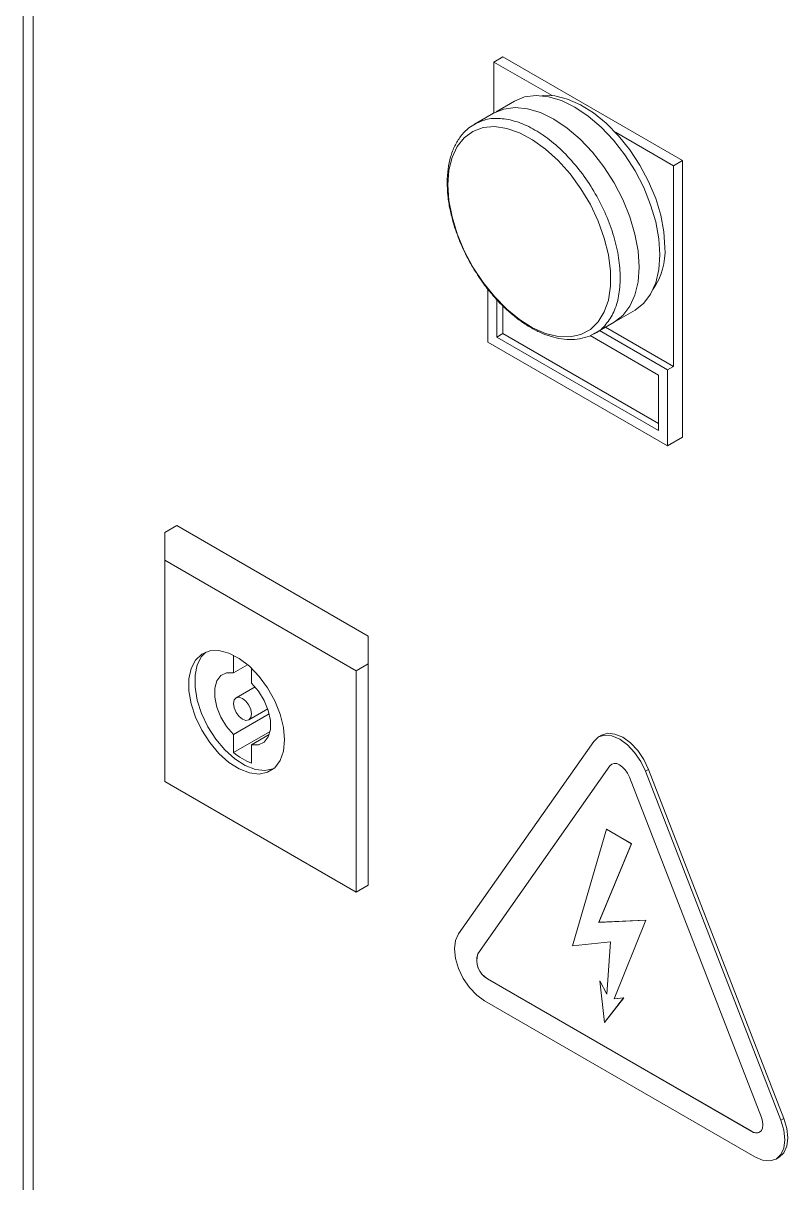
# Model space of a CAD drawing. Extents: x 4137 to 28680, y 2446 to 6814.
# Drawn here: x 24756.8 to 24870.6, y 6464.2 to 6636.7 of the extents above; entities that cross this region are included whole.
import ezdxf

# ---------------------------------------------------------------- set-up
doc = ezdxf.new("R2010")
doc.units = 0
doc.header["$LTSCALE"] = 0.5
doc.layers.get('0').update_dxf_attribs({"linetype": 'CONTINUOUS'})

msp = doc.modelspace()

# ---------------------------------------------------------------- linework, layer by layer
at = {"color": 7, "linetype": 'Continuous', "lineweight": 15}
for p, q in [((24756.75, 6708.61), (24756.75, 6413.33)), ((24756.75, 6708.61), (24756.75, 6413.33)), ((24756.75, 6708.61), (24756.75, 6413.33)), ((24756.75, 6708.61), (24756.75, 6413.33)), ((24758.23, 6411.28), (24758.23, 6706.55)), ((24758.23, 6411.28), (24758.23, 6706.55)), ((24758.23, 6411.28), (24758.23, 6706.55)), ((24758.23, 6411.28), (24758.23, 6706.55)), ((24828.17, 6631.71), (24826.83, 6630.94)), ((24828.17, 6631.71), (24826.83, 6630.94)), ((24828.17, 6631.71), (24826.83, 6630.94)), ((24828.17, 6631.71), (24826.83, 6630.94)), ((24826.83, 6630.94), (24826.83, 6623.38)), ((24835.48, 6625.95), (24826.83, 6630.94)), ((24826.83, 6630.94), (24826.83, 6623.38)), ((24835.48, 6625.95), (24826.83, 6630.94)), ((24826.83, 6630.94), (24826.83, 6623.38)), ((24835.48, 6625.95), (24826.83, 6630.94)), ((24826.83, 6630.94), (24826.83, 6623.38)), ((24835.48, 6625.95), (24826.83, 6630.94)), ((24854.9, 6616.28), (24828.17, 6631.71)), ((24854.9, 6616.28), (24828.17, 6631.71)), ((24854.9, 6616.28), (24828.17, 6631.71)), ((24854.9, 6616.28), (24828.17, 6631.71)), ((24829.89, 6625.13), (24827.15, 6623.55)), ((24829.89, 6625.13), (24827.15, 6623.55)), ((24829.89, 6625.13), (24827.15, 6623.55)), ((24829.89, 6625.13), (24827.15, 6623.55)), ((24826.76, 6623.34), (24823.96, 6621.73)), ((24826.76, 6623.34), (24823.96, 6621.73)), ((24826.76, 6623.34), (24823.96, 6621.73)), ((24826.76, 6623.34), (24823.96, 6621.73)), ((24853.56, 6615.51), (24844.91, 6620.5)), ((24853.56, 6615.51), (24844.91, 6620.5)), ((24853.56, 6615.51), (24844.91, 6620.5)), ((24853.56, 6615.51), (24844.91, 6620.5)), ((24854.9, 6616.28), (24853.56, 6615.51)), ((24854.9, 6616.28), (24853.56, 6615.51)), ((24854.9, 6616.28), (24853.56, 6615.51)), ((24854.9, 6616.28), (24853.56, 6615.51)), ((24853.56, 6585.67), (24853.56, 6615.51)), ((24853.56, 6585.67), (24853.56, 6615.51)), ((24853.56, 6585.67), (24853.56, 6615.51)), ((24853.56, 6585.67), (24853.56, 6615.51)), ((24854.9, 6575.13), (24854.9, 6616.28)), ((24854.9, 6575.13), (24854.9, 6616.28)), ((24854.9, 6575.13), (24854.9, 6616.28)), ((24854.9, 6575.13), (24854.9, 6616.28)), ((24825.94, 6597.15), (24825.94, 6589.27)), ((24825.94, 6597.15), (24825.94, 6589.27)), ((24825.94, 6597.15), (24825.94, 6589.27)), ((24825.94, 6597.15), (24825.94, 6589.27)), ((24827.28, 6595.59), (24827.28, 6590.04)), ((24827.28, 6595.59), (24827.28, 6590.04)), ((24827.28, 6595.59), (24827.28, 6590.04)), ((24827.28, 6595.59), (24827.28, 6590.04)), ((24828.17, 6594.67), (24828.17, 6590.56)), ((24828.17, 6594.67), (24828.17, 6590.56)), ((24828.17, 6594.67), (24828.17, 6590.56)), ((24828.17, 6594.67), (24828.17, 6590.56)), ((24845.08, 6592.47), (24847.83, 6594.06)), ((24845.08, 6592.47), (24847.83, 6594.06)), ((24845.08, 6592.47), (24847.83, 6594.06)), ((24845.08, 6592.47), (24847.83, 6594.06)), ((24841.92, 6590.63), (24844.72, 6592.24)), ((24841.92, 6590.63), (24844.72, 6592.24)), ((24841.92, 6590.63), (24844.72, 6592.24)), ((24841.92, 6590.63), (24844.72, 6592.24)), ((24853.56, 6585.67), (24843.45, 6591.51)), ((24853.56, 6585.67), (24843.45, 6591.51)), ((24853.56, 6585.67), (24843.45, 6591.51)), ((24853.56, 6585.67), (24843.45, 6591.51)), ((24827.28, 6590.04), (24828.17, 6590.56)), ((24827.28, 6590.04), (24828.17, 6590.56)), ((24827.28, 6590.04), (24828.17, 6590.56)), ((24827.28, 6590.04), (24828.17, 6590.56)), ((24827.28, 6590.04), (24851.33, 6576.16)), ((24827.28, 6590.04), (24851.33, 6576.16)), ((24827.28, 6590.04), (24851.33, 6576.16)), ((24827.28, 6590.04), (24851.33, 6576.16)), ((24828.17, 6590.56), (24851.33, 6577.19)), ((24828.17, 6590.56), (24851.33, 6577.19)), ((24828.17, 6590.56), (24851.33, 6577.19)), ((24828.17, 6590.56), (24851.33, 6577.19)), ((24851.33, 6584.39), (24841.14, 6590.27)), ((24851.33, 6584.39), (24841.14, 6590.27)), ((24851.33, 6584.39), (24841.14, 6590.27)), ((24851.33, 6584.39), (24841.14, 6590.27)), ((24852.67, 6585.16), (24842.56, 6591)), ((24852.67, 6585.16), (24842.56, 6591)), ((24852.67, 6585.16), (24842.56, 6591)), ((24852.67, 6585.16), (24842.56, 6591)), ((24825.94, 6589.27), (24852.67, 6573.84)), ((24825.94, 6589.27), (24852.67, 6573.84)), ((24825.94, 6589.27), (24852.67, 6573.84)), ((24825.94, 6589.27), (24852.67, 6573.84)), ((24851.33, 6576.16), (24851.33, 6584.39)), ((24851.33, 6576.16), (24851.33, 6584.39)), ((24851.33, 6576.16), (24851.33, 6584.39)), ((24851.33, 6576.16), (24851.33, 6584.39)), ((24852.67, 6585.16), (24853.56, 6585.67)), ((24852.67, 6585.16), (24853.56, 6585.67)), ((24852.67, 6585.16), (24853.56, 6585.67)), ((24852.67, 6585.16), (24853.56, 6585.67)), ((24852.67, 6573.84), (24852.67, 6585.16)), ((24852.67, 6573.84), (24852.67, 6585.16)), ((24852.67, 6573.84), (24852.67, 6585.16)), ((24852.67, 6573.84), (24852.67, 6585.16)), ((24854.9, 6575.13), (24852.67, 6573.84)), ((24854.9, 6575.13), (24852.67, 6573.84)), ((24854.9, 6575.13), (24852.67, 6573.84)), ((24854.9, 6575.13), (24852.67, 6573.84)), ((24779.61, 6562), (24777.83, 6560.98)), ((24779.61, 6562), (24777.83, 6560.98)), ((24779.61, 6562), (24777.83, 6560.98)), ((24779.61, 6562), (24777.83, 6560.98)), ((24808.12, 6545.55), (24779.61, 6562)), ((24808.12, 6545.55), (24779.61, 6562)), ((24808.12, 6545.55), (24779.61, 6562)), ((24808.12, 6545.55), (24779.61, 6562)), ((24777.83, 6560.98), (24777.83, 6556.86)), ((24777.83, 6560.98), (24777.83, 6556.86)), ((24777.83, 6560.98), (24777.83, 6556.86)), ((24777.83, 6560.98), (24777.83, 6556.86)), ((24777.83, 6523.94), (24777.83, 6556.86)), ((24777.83, 6556.86), (24806.34, 6540.4)), ((24777.83, 6523.94), (24777.83, 6556.86)), ((24777.83, 6556.86), (24806.34, 6540.4)), ((24777.83, 6523.94), (24777.83, 6556.86)), ((24777.83, 6556.86), (24806.34, 6540.4)), ((24777.83, 6523.94), (24777.83, 6556.86)), ((24777.83, 6556.86), (24806.34, 6540.4)), ((24808.12, 6541.43), (24808.12, 6545.55)), ((24808.12, 6541.43), (24808.12, 6545.55)), ((24808.12, 6541.43), (24808.12, 6545.55)), ((24808.12, 6541.43), (24808.12, 6545.55)), ((24788.07, 6540.1), (24788.07, 6542.7)), ((24788.07, 6540.1), (24788.07, 6542.7)), ((24788.07, 6540.1), (24788.07, 6542.7)), ((24788.07, 6540.1), (24788.07, 6542.7)), ((24788.07, 6540.1), (24790.15, 6541.3)), ((24788.07, 6540.1), (24790.15, 6541.3)), ((24788.07, 6540.1), (24790.15, 6541.3)), ((24788.07, 6540.1), (24790.15, 6541.3)), ((24806.34, 6540.4), (24808.12, 6541.43)), ((24806.34, 6540.4), (24808.12, 6541.43)), ((24806.34, 6540.4), (24808.12, 6541.43)), ((24806.34, 6540.4), (24808.12, 6541.43)), ((24808.12, 6508.51), (24808.12, 6541.43)), ((24808.12, 6508.51), (24808.12, 6541.43)), ((24808.12, 6508.51), (24808.12, 6541.43)), ((24808.12, 6508.51), (24808.12, 6541.43)), ((24790.75, 6540.76), (24790.75, 6538.55)), ((24790.75, 6540.76), (24790.75, 6538.55)), ((24790.75, 6540.76), (24790.75, 6538.55)), ((24790.75, 6540.76), (24790.75, 6538.55)), ((24806.34, 6507.48), (24806.34, 6540.4)), ((24806.34, 6507.48), (24806.34, 6540.4)), ((24806.34, 6507.48), (24806.34, 6540.4)), ((24806.34, 6507.48), (24806.34, 6540.4)), ((24791.27, 6538), (24788.47, 6536.38)), ((24791.27, 6538), (24788.47, 6536.38)), ((24791.27, 6538), (24788.47, 6536.38)), ((24791.27, 6538), (24788.47, 6536.38)), ((24790.36, 6533.1), (24793.16, 6534.72)), ((24790.36, 6533.1), (24793.16, 6534.72)), ((24790.36, 6533.1), (24793.16, 6534.72)), ((24790.36, 6533.1), (24793.16, 6534.72)), ((24793.38, 6533.99), (24788.07, 6530.93)), ((24793.38, 6533.99), (24788.07, 6530.93)), ((24793.38, 6533.99), (24788.07, 6530.93)), ((24793.38, 6533.99), (24788.07, 6530.93)), ((24788.07, 6528.22), (24793.5, 6531.35)), ((24788.07, 6528.22), (24793.5, 6531.35)), ((24788.07, 6528.22), (24793.5, 6531.35)), ((24788.07, 6528.22), (24793.5, 6531.35)), ((24788.07, 6528.22), (24788.07, 6530.93)), ((24788.07, 6528.22), (24788.07, 6530.93)), ((24788.07, 6528.22), (24788.07, 6530.93)), ((24788.07, 6528.22), (24788.07, 6530.93)), ((24790.75, 6529.39), (24793.38, 6530.91)), ((24790.75, 6529.39), (24793.38, 6530.91)), ((24790.75, 6529.39), (24793.38, 6530.91)), ((24790.75, 6529.39), (24793.38, 6530.91)), ((24842.85, 6530.81), (24842.4, 6530.55)), ((24842.85, 6530.81), (24842.4, 6530.55)), ((24842.85, 6530.81), (24842.4, 6530.55)), ((24842.85, 6530.81), (24842.4, 6530.55)), ((24790.75, 6529.39), (24790.75, 6526.67)), ((24790.75, 6529.39), (24790.75, 6526.67)), ((24790.75, 6529.39), (24790.75, 6526.67)), ((24790.75, 6529.39), (24790.75, 6526.67)), ((24841.69, 6529.9), (24821.56, 6501.25)), ((24841.69, 6529.9), (24821.56, 6501.25)), ((24841.69, 6529.9), (24821.56, 6501.25)), ((24841.69, 6529.9), (24821.56, 6501.25)), ((24824.44, 6498.31), (24844.1, 6526.26)), ((24824.44, 6498.31), (24844.1, 6526.26)), ((24824.44, 6498.31), (24844.1, 6526.26)), ((24824.44, 6498.31), (24844.1, 6526.26)), ((24824.45, 6498.31), (24844.1, 6526.27)), ((24824.45, 6498.31), (24844.1, 6526.27)), ((24824.45, 6498.31), (24844.1, 6526.27)), ((24824.45, 6498.31), (24844.1, 6526.27)), ((24844.37, 6526.52), (24844.1, 6526.27)), ((24844.37, 6526.52), (24844.1, 6526.27)), ((24844.37, 6526.52), (24844.1, 6526.27)), ((24844.37, 6526.52), (24844.1, 6526.27)), ((24844.1, 6526.26), (24844.1, 6526.27)), ((24844.1, 6526.26), (24844.1, 6526.27)), ((24844.1, 6526.26), (24844.1, 6526.27)), ((24844.1, 6526.26), (24844.1, 6526.27)), ((24849.86, 6525.7), (24849.4, 6525.44)), ((24849.86, 6525.7), (24849.4, 6525.44)), ((24849.86, 6525.7), (24849.4, 6525.44)), ((24849.86, 6525.7), (24849.4, 6525.44)), ((24869.98, 6473.82), (24849.86, 6525.7)), ((24869.98, 6473.82), (24849.86, 6525.7)), ((24869.98, 6473.82), (24849.86, 6525.7)), ((24869.98, 6473.82), (24849.86, 6525.7)), ((24777.83, 6523.94), (24806.34, 6507.48)), ((24777.83, 6523.94), (24806.34, 6507.48)), ((24777.83, 6523.94), (24806.34, 6507.48)), ((24777.83, 6523.94), (24806.34, 6507.48)), ((24846.99, 6524.59), (24866.65, 6473.94)), ((24846.99, 6524.59), (24866.65, 6473.94)), ((24846.99, 6524.59), (24866.65, 6473.94)), ((24846.99, 6524.59), (24866.65, 6473.94)), ((24869.53, 6473.56), (24849.4, 6525.44)), ((24869.53, 6473.56), (24849.4, 6525.44)), ((24869.53, 6473.56), (24849.4, 6525.44)), ((24869.53, 6473.56), (24849.4, 6525.44)), ((24843.59, 6516.83), (24838.51, 6499.5)), ((24843.59, 6516.83), (24838.51, 6499.5)), ((24843.59, 6516.83), (24838.51, 6499.5)), ((24843.59, 6516.83), (24838.51, 6499.5)), ((24843.59, 6516.83), (24847.33, 6514.67)), ((24843.59, 6516.83), (24843.6, 6516.83)), ((24843.59, 6516.83), (24847.33, 6514.67)), ((24843.59, 6516.83), (24843.6, 6516.83)), ((24843.59, 6516.83), (24847.33, 6514.67)), ((24843.59, 6516.83), (24843.6, 6516.83)), ((24843.59, 6516.83), (24847.33, 6514.67)), ((24843.59, 6516.83), (24843.6, 6516.83)), ((24843.6, 6516.83), (24847.33, 6514.68)), ((24843.6, 6516.83), (24847.33, 6514.68)), ((24843.6, 6516.83), (24847.33, 6514.68)), ((24843.6, 6516.83), (24847.33, 6514.68)), ((24847.33, 6514.67), (24842.44, 6502.97)), ((24847.33, 6514.67), (24842.44, 6502.97)), ((24847.33, 6514.67), (24842.44, 6502.97)), ((24847.33, 6514.67), (24842.44, 6502.97)), ((24847.33, 6514.68), (24842.45, 6502.98)), ((24847.33, 6514.68), (24842.45, 6502.98)), ((24847.33, 6514.68), (24842.45, 6502.98)), ((24847.33, 6514.68), (24842.45, 6502.98)), ((24847.33, 6514.67), (24847.33, 6514.68)), ((24847.33, 6514.67), (24847.33, 6514.68)), ((24847.33, 6514.67), (24847.33, 6514.68)), ((24847.33, 6514.67), (24847.33, 6514.68)), ((24806.34, 6507.48), (24808.12, 6508.51)), ((24806.34, 6507.48), (24808.12, 6508.51)), ((24806.34, 6507.48), (24808.12, 6508.51)), ((24806.34, 6507.48), (24808.12, 6508.51)), ((24842.44, 6502.97), (24849.43, 6503.32)), ((24842.44, 6502.97), (24849.43, 6503.32)), ((24842.44, 6502.97), (24849.43, 6503.32)), ((24842.44, 6502.97), (24849.43, 6503.32)), ((24842.45, 6502.98), (24849.44, 6503.32)), ((24842.45, 6502.98), (24849.44, 6503.32)), ((24842.45, 6502.98), (24849.44, 6503.32)), ((24842.45, 6502.98), (24849.44, 6503.32)), ((24849.43, 6503.32), (24844.73, 6491.62)), ((24849.43, 6503.32), (24844.73, 6491.62)), ((24849.43, 6503.32), (24844.73, 6491.62)), ((24849.43, 6503.32), (24844.73, 6491.62)), ((24849.44, 6503.32), (24844.74, 6491.62)), ((24849.44, 6503.32), (24844.74, 6491.62)), ((24849.44, 6503.32), (24844.74, 6491.62)), ((24849.44, 6503.32), (24844.74, 6491.62)), ((24849.43, 6503.32), (24849.44, 6503.32)), ((24849.43, 6503.32), (24849.44, 6503.32)), ((24849.43, 6503.32), (24849.44, 6503.32)), ((24849.43, 6503.32), (24849.44, 6503.32)), ((24842.44, 6502.97), (24842.45, 6502.98)), ((24842.44, 6502.97), (24842.45, 6502.98)), ((24842.44, 6502.97), (24842.45, 6502.98)), ((24842.44, 6502.97), (24842.45, 6502.98)), ((24838.51, 6499.5), (24844.2, 6500.09)), ((24838.51, 6499.5), (24844.2, 6500.09)), ((24838.51, 6499.5), (24844.2, 6500.09)), ((24838.51, 6499.5), (24844.2, 6500.09)), ((24844.2, 6500.09), (24843.62, 6492.28)), ((24844.2, 6500.09), (24843.62, 6492.28)), ((24844.2, 6500.09), (24843.62, 6492.28)), ((24844.2, 6500.09), (24843.62, 6492.28)), ((24824.44, 6498.31), (24824.45, 6498.31)), ((24824.44, 6498.31), (24824.45, 6498.31)), ((24824.44, 6498.31), (24824.45, 6498.31)), ((24824.44, 6498.31), (24824.45, 6498.31)), ((24865.2, 6471.88), (24825.88, 6494.58)), ((24825.88, 6494.58), (24825.89, 6494.58)), ((24865.2, 6471.88), (24825.88, 6494.58)), ((24825.88, 6494.58), (24825.89, 6494.58)), ((24865.2, 6471.88), (24825.88, 6494.58)), ((24825.88, 6494.58), (24825.89, 6494.58)), ((24865.2, 6471.88), (24825.88, 6494.58)), ((24825.88, 6494.58), (24825.89, 6494.58)), ((24865.21, 6471.89), (24825.89, 6494.58)), ((24865.21, 6471.89), (24825.89, 6494.58)), ((24865.21, 6471.89), (24825.89, 6494.58)), ((24865.21, 6471.89), (24825.89, 6494.58)), ((24842.6, 6494.27), (24842.61, 6494.28)), ((24842.6, 6494.27), (24842.61, 6494.28)), ((24842.6, 6494.27), (24842.61, 6494.28)), ((24842.6, 6494.27), (24842.61, 6494.28)), ((24842.6, 6494.27), (24843.31, 6488.06)), ((24842.6, 6494.27), (24843.62, 6492.28)), ((24842.6, 6494.27), (24843.31, 6488.06)), ((24842.6, 6494.27), (24843.62, 6492.28)), ((24842.6, 6494.27), (24843.31, 6488.06)), ((24842.6, 6494.27), (24843.62, 6492.28)), ((24842.6, 6494.27), (24843.31, 6488.06)), ((24842.6, 6494.27), (24843.62, 6492.28)), ((24842.61, 6494.28), (24843.62, 6492.3)), ((24842.61, 6494.28), (24843.62, 6492.3)), ((24842.61, 6494.28), (24843.62, 6492.3)), ((24842.61, 6494.28), (24843.62, 6492.3)), ((24825.42, 6491.31), (24865.67, 6468.07)), ((24825.42, 6491.31), (24865.67, 6468.07)), ((24825.42, 6491.31), (24865.67, 6468.07)), ((24825.42, 6491.31), (24865.67, 6468.07)), ((24843.31, 6488.06), (24846.15, 6491.73)), ((24843.31, 6488.06), (24846.14, 6491.73)), ((24843.31, 6488.06), (24846.15, 6491.73)), ((24843.31, 6488.06), (24846.14, 6491.73)), ((24843.31, 6488.06), (24846.15, 6491.73)), ((24843.31, 6488.06), (24846.14, 6491.73)), ((24843.31, 6488.06), (24846.15, 6491.73)), ((24843.31, 6488.06), (24846.14, 6491.73)), ((24846.14, 6491.73), (24844.73, 6491.62)), ((24846.14, 6491.73), (24844.73, 6491.62)), ((24846.14, 6491.73), (24844.73, 6491.62)), ((24846.14, 6491.73), (24844.73, 6491.62)), ((24844.73, 6491.62), (24844.74, 6491.62)), ((24844.73, 6491.62), (24844.74, 6491.62)), ((24844.73, 6491.62), (24844.74, 6491.62)), ((24844.73, 6491.62), (24844.74, 6491.62)), ((24846.15, 6491.73), (24844.74, 6491.62)), ((24846.15, 6491.73), (24844.74, 6491.62)), ((24846.15, 6491.73), (24844.74, 6491.62)), ((24846.15, 6491.73), (24844.74, 6491.62)), ((24846.14, 6491.73), (24846.15, 6491.73)), ((24846.14, 6491.73), (24846.15, 6491.73)), ((24846.14, 6491.73), (24846.15, 6491.73)), ((24846.14, 6491.73), (24846.15, 6491.73)), ((24843.31, 6488.06), (24843.31, 6488.06)), ((24843.31, 6488.06), (24843.31, 6488.06)), ((24843.31, 6488.06), (24843.31, 6488.06)), ((24843.31, 6488.06), (24843.31, 6488.06)), ((24869.98, 6473.82), (24869.53, 6473.56)), ((24869.98, 6473.82), (24869.53, 6473.56)), ((24869.98, 6473.82), (24869.53, 6473.56)), ((24869.98, 6473.82), (24869.53, 6473.56)), ((24865.2, 6471.88), (24865.21, 6471.89)), ((24865.2, 6471.88), (24865.21, 6471.89)), ((24865.2, 6471.88), (24865.21, 6471.89)), ((24865.2, 6471.88), (24865.21, 6471.89)), ((24868.82, 6467.76), (24869.27, 6468.02)), ((24868.82, 6467.76), (24869.27, 6468.02)), ((24868.82, 6467.76), (24869.27, 6468.02)), ((24868.82, 6467.76), (24869.27, 6468.02))]:
    msp.add_line(p, q, dxfattribs=at)
at = {"color": 7, "linetype": 'Continuous', "lineweight": 15, "flags": 128}
for points in [[(24851.54, 6602.27), (24851.39, 6604.65), (24850.92, 6607.16), (24850.16, 6609.72), (24849.12, 6612.28), (24847.83, 6614.77), (24846.32, 6617.14), (24844.62, 6619.32), (24842.78, 6621.26), (24840.84, 6622.92), (24838.86, 6624.24), (24836.87, 6625.21), (24834.94, 6625.79), (24833.1, 6625.97), (24831.4, 6625.75), (24829.89, 6625.13)], [(24851.54, 6602.27), (24851.39, 6604.65), (24850.92, 6607.16), (24850.16, 6609.72), (24849.12, 6612.28), (24847.83, 6614.77), (24846.32, 6617.14), (24844.62, 6619.32), (24842.78, 6621.26), (24840.84, 6622.92), (24838.86, 6624.24), (24836.87, 6625.21), (24834.94, 6625.79), (24833.1, 6625.97), (24831.4, 6625.75), (24829.89, 6625.13)], [(24851.54, 6602.27), (24851.39, 6604.65), (24850.92, 6607.16), (24850.16, 6609.72), (24849.12, 6612.28), (24847.83, 6614.77), (24846.32, 6617.14), (24844.62, 6619.32), (24842.78, 6621.26), (24840.84, 6622.92), (24838.86, 6624.24), (24836.87, 6625.21), (24834.94, 6625.79), (24833.1, 6625.97), (24831.4, 6625.75), (24829.89, 6625.13)], [(24851.54, 6602.27), (24851.39, 6604.65), (24850.92, 6607.16), (24850.16, 6609.72), (24849.12, 6612.28), (24847.83, 6614.77), (24846.32, 6617.14), (24844.62, 6619.32), (24842.78, 6621.26), (24840.84, 6622.92), (24838.86, 6624.24), (24836.87, 6625.21), (24834.94, 6625.79), (24833.1, 6625.97), (24831.4, 6625.75), (24829.89, 6625.13)], [(24852.29, 6603.38), (24852.13, 6605.71), (24851.67, 6608.17), (24850.91, 6610.67), (24849.86, 6613.17), (24848.57, 6615.6), (24847.07, 6617.89), (24845.38, 6619.99), (24843.56, 6621.84), (24841.65, 6623.39), (24839.71, 6624.6), (24837.78, 6625.45), (24835.91, 6625.9), (24834.15, 6625.95), (24833.97, 6625.93)], [(24852.29, 6603.38), (24852.13, 6605.71), (24851.67, 6608.17), (24850.91, 6610.67), (24849.86, 6613.17), (24848.57, 6615.6), (24847.07, 6617.89), (24845.38, 6619.99), (24843.56, 6621.84), (24841.65, 6623.39), (24839.71, 6624.6), (24837.78, 6625.45), (24835.91, 6625.9), (24834.15, 6625.95), (24833.97, 6625.93)], [(24852.29, 6603.38), (24852.13, 6605.71), (24851.67, 6608.17), (24850.91, 6610.67), (24849.86, 6613.17), (24848.57, 6615.6), (24847.07, 6617.89), (24845.38, 6619.99), (24843.56, 6621.84), (24841.65, 6623.39), (24839.71, 6624.6), (24837.78, 6625.45), (24835.91, 6625.9), (24834.15, 6625.95), (24833.97, 6625.93)], [(24852.29, 6603.38), (24852.13, 6605.71), (24851.67, 6608.17), (24850.91, 6610.67), (24849.86, 6613.17), (24848.57, 6615.6), (24847.07, 6617.89), (24845.38, 6619.99), (24843.56, 6621.84), (24841.65, 6623.39), (24839.71, 6624.6), (24837.78, 6625.45), (24835.91, 6625.9), (24834.15, 6625.95), (24833.97, 6625.93)], [(24848.44, 6600.46), (24848.28, 6602.85), (24847.82, 6605.35), (24847.05, 6607.92), (24846.01, 6610.48), (24844.72, 6612.98), (24843.2, 6615.35), (24841.5, 6617.53), (24839.66, 6619.47), (24837.73, 6621.13), (24835.74, 6622.45), (24833.75, 6623.42), (24831.82, 6624), (24829.98, 6624.18), (24828.28, 6623.96), (24826.76, 6623.34)], [(24848.44, 6600.46), (24848.28, 6602.85), (24847.82, 6605.35), (24847.05, 6607.92), (24846.01, 6610.48), (24844.72, 6612.98), (24843.2, 6615.35), (24841.5, 6617.53), (24839.66, 6619.47), (24837.73, 6621.13), (24835.74, 6622.45), (24833.75, 6623.42), (24831.82, 6624), (24829.98, 6624.18), (24828.28, 6623.96), (24826.76, 6623.34)], [(24848.44, 6600.46), (24848.28, 6602.85), (24847.82, 6605.35), (24847.05, 6607.92), (24846.01, 6610.48), (24844.72, 6612.98), (24843.2, 6615.35), (24841.5, 6617.53), (24839.66, 6619.47), (24837.73, 6621.13), (24835.74, 6622.45), (24833.75, 6623.42), (24831.82, 6624), (24829.98, 6624.18), (24828.28, 6623.96), (24826.76, 6623.34)], [(24848.44, 6600.46), (24848.28, 6602.85), (24847.82, 6605.35), (24847.05, 6607.92), (24846.01, 6610.48), (24844.72, 6612.98), (24843.2, 6615.35), (24841.5, 6617.53), (24839.66, 6619.47), (24837.73, 6621.13), (24835.74, 6622.45), (24833.75, 6623.42), (24831.82, 6624), (24829.98, 6624.18), (24828.28, 6623.96), (24826.76, 6623.34)], [(24819.99, 6612.69), (24820.14, 6610.36), (24820.61, 6607.9), (24821.38, 6605.39), (24822.42, 6602.88), (24823.71, 6600.45), (24825.22, 6598.15), (24826.91, 6596.05), (24828.73, 6594.2), (24830.64, 6592.65), (24832.59, 6591.43), (24834.53, 6590.58), (24836.4, 6590.13), (24838.16, 6590.08), (24839.77, 6590.43), (24841.18, 6591.18), (24842.35, 6592.3), (24843.25, 6593.77), (24843.87, 6595.55), (24844.18, 6597.6), (24844.18, 6599.85), (24843.87, 6602.25), (24843.25, 6604.74), (24842.35, 6607.26), (24841.18, 6609.74), (24839.77, 6612.11), (24838.16, 6614.32), (24836.4, 6616.3), (24834.53, 6618.01), (24832.59, 6619.4), (24830.64, 6620.43), (24828.73, 6621.08), (24826.91, 6621.34), (24825.22, 6621.19), (24823.71, 6620.63), (24822.42, 6619.69), (24821.38, 6618.39), (24820.61, 6616.76), (24820.14, 6614.85), (24819.99, 6612.69)], [(24819.99, 6612.69), (24820.14, 6610.36), (24820.61, 6607.9), (24821.38, 6605.39), (24822.42, 6602.88), (24823.71, 6600.45), (24825.22, 6598.15), (24826.91, 6596.05), (24828.73, 6594.2), (24830.64, 6592.65), (24832.59, 6591.43), (24834.53, 6590.58), (24836.4, 6590.13), (24838.16, 6590.08), (24839.77, 6590.43), (24841.18, 6591.18), (24842.35, 6592.3), (24843.25, 6593.77), (24843.87, 6595.55), (24844.18, 6597.6), (24844.18, 6599.85), (24843.87, 6602.25), (24843.25, 6604.74), (24842.35, 6607.26), (24841.18, 6609.74), (24839.77, 6612.11), (24838.16, 6614.32), (24836.4, 6616.3), (24834.53, 6618.01), (24832.59, 6619.4), (24830.64, 6620.43), (24828.73, 6621.08), (24826.91, 6621.34), (24825.22, 6621.19), (24823.71, 6620.63), (24822.42, 6619.69), (24821.38, 6618.39), (24820.61, 6616.76), (24820.14, 6614.85), (24819.99, 6612.69)], [(24819.99, 6612.69), (24820.14, 6610.36), (24820.61, 6607.9), (24821.38, 6605.39), (24822.42, 6602.88), (24823.71, 6600.45), (24825.22, 6598.15), (24826.91, 6596.05), (24828.73, 6594.2), (24830.64, 6592.65), (24832.59, 6591.43), (24834.53, 6590.58), (24836.4, 6590.13), (24838.16, 6590.08), (24839.77, 6590.43), (24841.18, 6591.18), (24842.35, 6592.3), (24843.25, 6593.77), (24843.87, 6595.55), (24844.18, 6597.6), (24844.18, 6599.85), (24843.87, 6602.25), (24843.25, 6604.74), (24842.35, 6607.26), (24841.18, 6609.74), (24839.77, 6612.11), (24838.16, 6614.32), (24836.4, 6616.3), (24834.53, 6618.01), (24832.59, 6619.4), (24830.64, 6620.43), (24828.73, 6621.08), (24826.91, 6621.34), (24825.22, 6621.19), (24823.71, 6620.63), (24822.42, 6619.69), (24821.38, 6618.39), (24820.61, 6616.76), (24820.14, 6614.85), (24819.99, 6612.69)], [(24819.99, 6612.69), (24820.14, 6610.36), (24820.61, 6607.9), (24821.38, 6605.39), (24822.42, 6602.88), (24823.71, 6600.45), (24825.22, 6598.15), (24826.91, 6596.05), (24828.73, 6594.2), (24830.64, 6592.65), (24832.59, 6591.43), (24834.53, 6590.58), (24836.4, 6590.13), (24838.16, 6590.08), (24839.77, 6590.43), (24841.18, 6591.18), (24842.35, 6592.3), (24843.25, 6593.77), (24843.87, 6595.55), (24844.18, 6597.6), (24844.18, 6599.85), (24843.87, 6602.25), (24843.25, 6604.74), (24842.35, 6607.26), (24841.18, 6609.74), (24839.77, 6612.11), (24838.16, 6614.32), (24836.4, 6616.3), (24834.53, 6618.01), (24832.59, 6619.4), (24830.64, 6620.43), (24828.73, 6621.08), (24826.91, 6621.34), (24825.22, 6621.19), (24823.71, 6620.63), (24822.42, 6619.69), (24821.38, 6618.39), (24820.61, 6616.76), (24820.14, 6614.85), (24819.99, 6612.69)], [(24847.83, 6594.06), (24847.83, 6594.06), (24849.12, 6595.06), (24850.16, 6596.42), (24850.92, 6598.1), (24851.39, 6600.07), (24851.54, 6602.27)], [(24847.83, 6594.06), (24847.83, 6594.06), (24849.12, 6595.06), (24850.16, 6596.42), (24850.92, 6598.1), (24851.39, 6600.07), (24851.54, 6602.27)], [(24847.83, 6594.06), (24847.83, 6594.06), (24849.12, 6595.06), (24850.16, 6596.42), (24850.92, 6598.1), (24851.39, 6600.07), (24851.54, 6602.27)], [(24847.83, 6594.06), (24847.83, 6594.06), (24849.12, 6595.06), (24850.16, 6596.42), (24850.92, 6598.1), (24851.39, 6600.07), (24851.54, 6602.27)], [(24844.72, 6592.24), (24844.72, 6592.24), (24846.01, 6593.25), (24847.05, 6594.61), (24847.82, 6596.29), (24848.28, 6598.26), (24848.44, 6600.46)], [(24844.72, 6592.24), (24844.72, 6592.24), (24846.01, 6593.25), (24847.05, 6594.61), (24847.82, 6596.29), (24848.28, 6598.26), (24848.44, 6600.46)], [(24844.72, 6592.24), (24844.72, 6592.24), (24846.01, 6593.25), (24847.05, 6594.61), (24847.82, 6596.29), (24848.28, 6598.26), (24848.44, 6600.46)], [(24844.72, 6592.24), (24844.72, 6592.24), (24846.01, 6593.25), (24847.05, 6594.61), (24847.82, 6596.29), (24848.28, 6598.26), (24848.44, 6600.46)], [(24795.65, 6530.11), (24795.48, 6531.98), (24794.99, 6533.95), (24794.19, 6535.93), (24793.13, 6537.84), (24791.86, 6539.57), (24790.43, 6541.06), (24788.91, 6542.22), (24787.37, 6543.02), (24785.88, 6543.4), (24784.52, 6543.35), (24783.35, 6542.87), (24782.41, 6542), (24781.77, 6540.75), (24781.43, 6539.21), (24781.43, 6537.43), (24781.77, 6535.5), (24782.41, 6533.51), (24783.35, 6531.55), (24784.52, 6529.72), (24785.88, 6528.1), (24787.37, 6526.77), (24788.91, 6525.79), (24790.43, 6525.2), (24791.86, 6525.03), (24793.13, 6525.29), (24794.19, 6525.97), (24794.99, 6527.04), (24795.48, 6528.44), (24795.65, 6530.11)], [(24795.65, 6530.11), (24795.48, 6531.98), (24794.99, 6533.95), (24794.19, 6535.93), (24793.13, 6537.84), (24791.86, 6539.57), (24790.43, 6541.06), (24788.91, 6542.22), (24787.37, 6543.02), (24785.88, 6543.4), (24784.52, 6543.35), (24783.35, 6542.87), (24782.41, 6542), (24781.77, 6540.75), (24781.43, 6539.21), (24781.43, 6537.43), (24781.77, 6535.5), (24782.41, 6533.51), (24783.35, 6531.55), (24784.52, 6529.72), (24785.88, 6528.1), (24787.37, 6526.77), (24788.91, 6525.79), (24790.43, 6525.2), (24791.86, 6525.03), (24793.13, 6525.29), (24794.19, 6525.97), (24794.99, 6527.04), (24795.48, 6528.44), (24795.65, 6530.11)], [(24795.65, 6530.11), (24795.48, 6531.98), (24794.99, 6533.95), (24794.19, 6535.93), (24793.13, 6537.84), (24791.86, 6539.57), (24790.43, 6541.06), (24788.91, 6542.22), (24787.37, 6543.02), (24785.88, 6543.4), (24784.52, 6543.35), (24783.35, 6542.87), (24782.41, 6542), (24781.77, 6540.75), (24781.43, 6539.21), (24781.43, 6537.43), (24781.77, 6535.5), (24782.41, 6533.51), (24783.35, 6531.55), (24784.52, 6529.72), (24785.88, 6528.1), (24787.37, 6526.77), (24788.91, 6525.79), (24790.43, 6525.2), (24791.86, 6525.03), (24793.13, 6525.29), (24794.19, 6525.97), (24794.99, 6527.04), (24795.48, 6528.44), (24795.65, 6530.11)], [(24795.65, 6530.11), (24795.48, 6531.98), (24794.99, 6533.95), (24794.19, 6535.93), (24793.13, 6537.84), (24791.86, 6539.57), (24790.43, 6541.06), (24788.91, 6542.22), (24787.37, 6543.02), (24785.88, 6543.4), (24784.52, 6543.35), (24783.35, 6542.87), (24782.41, 6542), (24781.77, 6540.75), (24781.43, 6539.21), (24781.43, 6537.43), (24781.77, 6535.5), (24782.41, 6533.51), (24783.35, 6531.55), (24784.52, 6529.72), (24785.88, 6528.1), (24787.37, 6526.77), (24788.91, 6525.79), (24790.43, 6525.2), (24791.86, 6525.03), (24793.13, 6525.29), (24794.19, 6525.97), (24794.99, 6527.04), (24795.48, 6528.44), (24795.65, 6530.11)], [(24783.95, 6543.18), (24783.3, 6542.51), (24782.66, 6541.27), (24782.33, 6539.72), (24782.33, 6537.94), (24782.66, 6536.01), (24783.3, 6534.02), (24784.24, 6532.07), (24785.41, 6530.24), (24786.77, 6528.62), (24788.26, 6527.29), (24789.8, 6526.3), (24791.32, 6525.71), (24792.75, 6525.54), (24793.99, 6525.79)], [(24783.95, 6543.18), (24783.3, 6542.51), (24782.66, 6541.27), (24782.33, 6539.72), (24782.33, 6537.94), (24782.66, 6536.01), (24783.3, 6534.02), (24784.24, 6532.07), (24785.41, 6530.24), (24786.77, 6528.62), (24788.26, 6527.29), (24789.8, 6526.3), (24791.32, 6525.71), (24792.75, 6525.54), (24793.99, 6525.79)], [(24783.95, 6543.18), (24783.3, 6542.51), (24782.66, 6541.27), (24782.33, 6539.72), (24782.33, 6537.94), (24782.66, 6536.01), (24783.3, 6534.02), (24784.24, 6532.07), (24785.41, 6530.24), (24786.77, 6528.62), (24788.26, 6527.29), (24789.8, 6526.3), (24791.32, 6525.71), (24792.75, 6525.54), (24793.99, 6525.79)], [(24783.95, 6543.18), (24783.3, 6542.51), (24782.66, 6541.27), (24782.33, 6539.72), (24782.33, 6537.94), (24782.66, 6536.01), (24783.3, 6534.02), (24784.24, 6532.07), (24785.41, 6530.24), (24786.77, 6528.62), (24788.26, 6527.29), (24789.8, 6526.3), (24791.32, 6525.71), (24792.75, 6525.54), (24793.99, 6525.79)], [(24788.07, 6530.93), (24787.04, 6532.12), (24786.19, 6533.52), (24785.58, 6535), (24785.26, 6536.47), (24785.26, 6537.8), (24785.58, 6538.9), (24786.19, 6539.69), (24787.04, 6540.1), (24788.07, 6540.1)], [(24788.07, 6530.93), (24787.04, 6532.12), (24786.19, 6533.52), (24785.58, 6535), (24785.26, 6536.47), (24785.26, 6537.8), (24785.58, 6538.9), (24786.19, 6539.69), (24787.04, 6540.1), (24788.07, 6540.1)], [(24788.07, 6530.93), (24787.04, 6532.12), (24786.19, 6533.52), (24785.58, 6535), (24785.26, 6536.47), (24785.26, 6537.8), (24785.58, 6538.9), (24786.19, 6539.69), (24787.04, 6540.1), (24788.07, 6540.1)], [(24788.07, 6530.93), (24787.04, 6532.12), (24786.19, 6533.52), (24785.58, 6535), (24785.26, 6536.47), (24785.26, 6537.8), (24785.58, 6538.9), (24786.19, 6539.69), (24787.04, 6540.1), (24788.07, 6540.1)], [(24790.75, 6538.55), (24791.78, 6537.36), (24792.64, 6535.97), (24793.24, 6534.48), (24793.56, 6533.01), (24793.56, 6531.68), (24793.24, 6530.58), (24792.64, 6529.79), (24791.78, 6529.39), (24790.75, 6529.39)], [(24790.75, 6538.55), (24791.78, 6537.36), (24792.64, 6535.97), (24793.24, 6534.48), (24793.56, 6533.01), (24793.56, 6531.68), (24793.24, 6530.58), (24792.64, 6529.79), (24791.78, 6529.39), (24790.75, 6529.39)], [(24790.75, 6538.55), (24791.78, 6537.36), (24792.64, 6535.97), (24793.24, 6534.48), (24793.56, 6533.01), (24793.56, 6531.68), (24793.24, 6530.58), (24792.64, 6529.79), (24791.78, 6529.39), (24790.75, 6529.39)], [(24790.75, 6538.55), (24791.78, 6537.36), (24792.64, 6535.97), (24793.24, 6534.48), (24793.56, 6533.01), (24793.56, 6531.68), (24793.24, 6530.58), (24792.64, 6529.79), (24791.78, 6529.39), (24790.75, 6529.39)], [(24790.75, 6533.97), (24790.65, 6533.44), (24790.36, 6533.1), (24789.92, 6533.02), (24789.41, 6533.2), (24788.9, 6533.61), (24788.47, 6534.2), (24788.18, 6534.86), (24788.07, 6535.51), (24788.18, 6536.05), (24788.47, 6536.38), (24788.9, 6536.46), (24789.41, 6536.28), (24789.92, 6535.87), (24790.36, 6535.29), (24790.65, 6534.62), (24790.75, 6533.97)], [(24790.75, 6533.97), (24790.65, 6533.44), (24790.36, 6533.1), (24789.92, 6533.02), (24789.41, 6533.2), (24788.9, 6533.61), (24788.47, 6534.2), (24788.18, 6534.86), (24788.07, 6535.51), (24788.18, 6536.05), (24788.47, 6536.38), (24788.9, 6536.46), (24789.41, 6536.28), (24789.92, 6535.87), (24790.36, 6535.29), (24790.65, 6534.62), (24790.75, 6533.97)], [(24790.75, 6533.97), (24790.65, 6533.44), (24790.36, 6533.1), (24789.92, 6533.02), (24789.41, 6533.2), (24788.9, 6533.61), (24788.47, 6534.2), (24788.18, 6534.86), (24788.07, 6535.51), (24788.18, 6536.05), (24788.47, 6536.38), (24788.9, 6536.46), (24789.41, 6536.28), (24789.92, 6535.87), (24790.36, 6535.29), (24790.65, 6534.62), (24790.75, 6533.97)], [(24790.75, 6533.97), (24790.65, 6533.44), (24790.36, 6533.1), (24789.92, 6533.02), (24789.41, 6533.2), (24788.9, 6533.61), (24788.47, 6534.2), (24788.18, 6534.86), (24788.07, 6535.51), (24788.18, 6536.05), (24788.47, 6536.38), (24788.9, 6536.46), (24789.41, 6536.28), (24789.92, 6535.87), (24790.36, 6535.29), (24790.65, 6534.62), (24790.75, 6533.97)], [(24849.4, 6525.44), (24848.7, 6526.91), (24847.77, 6528.26), (24846.7, 6529.4), (24845.55, 6530.24), (24844.39, 6530.73), (24843.32, 6530.84), (24842.4, 6530.55), (24841.69, 6529.9)], [(24849.4, 6525.44), (24848.7, 6526.91), (24847.77, 6528.26), (24846.7, 6529.4), (24845.55, 6530.24), (24844.39, 6530.73), (24843.32, 6530.84), (24842.4, 6530.55), (24841.69, 6529.9)], [(24849.4, 6525.44), (24848.7, 6526.91), (24847.77, 6528.26), (24846.7, 6529.4), (24845.55, 6530.24), (24844.39, 6530.73), (24843.32, 6530.84), (24842.4, 6530.55), (24841.69, 6529.9)], [(24849.4, 6525.44), (24848.7, 6526.91), (24847.77, 6528.26), (24846.7, 6529.4), (24845.55, 6530.24), (24844.39, 6530.73), (24843.32, 6530.84), (24842.4, 6530.55), (24841.69, 6529.9)], [(24849.86, 6525.7), (24849.15, 6527.18), (24848.23, 6528.53), (24847.15, 6529.66), (24846, 6530.5), (24844.85, 6530.99), (24843.77, 6531.1), (24842.85, 6530.81)], [(24849.86, 6525.7), (24849.15, 6527.18), (24848.23, 6528.53), (24847.15, 6529.66), (24846, 6530.5), (24844.85, 6530.99), (24843.77, 6531.1), (24842.85, 6530.81)], [(24849.86, 6525.7), (24849.15, 6527.18), (24848.23, 6528.53), (24847.15, 6529.66), (24846, 6530.5), (24844.85, 6530.99), (24843.77, 6531.1), (24842.85, 6530.81)], [(24849.86, 6525.7), (24849.15, 6527.18), (24848.23, 6528.53), (24847.15, 6529.66), (24846, 6530.5), (24844.85, 6530.99), (24843.77, 6531.1), (24842.85, 6530.81)], [(24846.99, 6524.59), (24846.72, 6525.15), (24846.38, 6525.65), (24845.97, 6526.08), (24845.54, 6526.39), (24845.11, 6526.58), (24844.71, 6526.62), (24844.36, 6526.51), (24844.1, 6526.26)], [(24846.99, 6524.59), (24846.72, 6525.15), (24846.38, 6525.65), (24845.97, 6526.08), (24845.54, 6526.39), (24845.11, 6526.58), (24844.71, 6526.62), (24844.36, 6526.51), (24844.1, 6526.26)], [(24846.99, 6524.59), (24846.72, 6525.15), (24846.38, 6525.65), (24845.97, 6526.08), (24845.54, 6526.39), (24845.11, 6526.58), (24844.71, 6526.62), (24844.36, 6526.51), (24844.1, 6526.26)], [(24846.99, 6524.59), (24846.72, 6525.15), (24846.38, 6525.65), (24845.97, 6526.08), (24845.54, 6526.39), (24845.11, 6526.58), (24844.71, 6526.62), (24844.36, 6526.51), (24844.1, 6526.26)], [(24821.56, 6501.25), (24821.11, 6500.27), (24820.96, 6499.03), (24821.11, 6497.61), (24821.56, 6496.11), (24822.27, 6494.64), (24823.19, 6493.29), (24824.26, 6492.15), (24825.42, 6491.31)], [(24821.56, 6501.25), (24821.11, 6500.27), (24820.96, 6499.03), (24821.11, 6497.61), (24821.56, 6496.11), (24822.27, 6494.64), (24823.19, 6493.29), (24824.26, 6492.15), (24825.42, 6491.31)], [(24821.56, 6501.25), (24821.11, 6500.27), (24820.96, 6499.03), (24821.11, 6497.61), (24821.56, 6496.11), (24822.27, 6494.64), (24823.19, 6493.29), (24824.26, 6492.15), (24825.42, 6491.31)], [(24821.56, 6501.25), (24821.11, 6500.27), (24820.96, 6499.03), (24821.11, 6497.61), (24821.56, 6496.11), (24822.27, 6494.64), (24823.19, 6493.29), (24824.26, 6492.15), (24825.42, 6491.31)], [(24865.2, 6471.88), (24865.63, 6471.7), (24866.04, 6471.66), (24866.38, 6471.76), (24866.65, 6472.01), (24866.81, 6472.38), (24866.87, 6472.85), (24866.81, 6473.38), (24866.65, 6473.94)], [(24865.2, 6471.88), (24865.63, 6471.7), (24866.04, 6471.66), (24866.38, 6471.76), (24866.65, 6472.01), (24866.81, 6472.38), (24866.87, 6472.85), (24866.81, 6473.38), (24866.65, 6473.94)], [(24865.2, 6471.88), (24865.63, 6471.7), (24866.04, 6471.66), (24866.38, 6471.76), (24866.65, 6472.01), (24866.81, 6472.38), (24866.87, 6472.85), (24866.81, 6473.38), (24866.65, 6473.94)], [(24865.2, 6471.88), (24865.63, 6471.7), (24866.04, 6471.66), (24866.38, 6471.76), (24866.65, 6472.01), (24866.81, 6472.38), (24866.87, 6472.85), (24866.81, 6473.38), (24866.65, 6473.94)], [(24865.67, 6468.07), (24866.82, 6467.58), (24867.9, 6467.48), (24868.82, 6467.76), (24869.53, 6468.42), (24869.97, 6469.4), (24870.12, 6470.64), (24869.97, 6472.06), (24869.53, 6473.56)], [(24865.67, 6468.07), (24866.82, 6467.58), (24867.9, 6467.48), (24868.82, 6467.76), (24869.53, 6468.42), (24869.97, 6469.4), (24870.12, 6470.64), (24869.97, 6472.06), (24869.53, 6473.56)], [(24865.67, 6468.07), (24866.82, 6467.58), (24867.9, 6467.48), (24868.82, 6467.76), (24869.53, 6468.42), (24869.97, 6469.4), (24870.12, 6470.64), (24869.97, 6472.06), (24869.53, 6473.56)], [(24865.67, 6468.07), (24866.82, 6467.58), (24867.9, 6467.48), (24868.82, 6467.76), (24869.53, 6468.42), (24869.97, 6469.4), (24870.12, 6470.64), (24869.97, 6472.06), (24869.53, 6473.56)], [(24869.27, 6468.02), (24869.27, 6468.02), (24869.98, 6468.68), (24870.43, 6469.66), (24870.58, 6470.91), (24870.43, 6472.33), (24869.98, 6473.82)], [(24869.27, 6468.02), (24869.27, 6468.02), (24869.98, 6468.68), (24870.43, 6469.66), (24870.58, 6470.91), (24870.43, 6472.33), (24869.98, 6473.82)], [(24869.27, 6468.02), (24869.27, 6468.02), (24869.98, 6468.68), (24870.43, 6469.66), (24870.58, 6470.91), (24870.43, 6472.33), (24869.98, 6473.82)], [(24869.27, 6468.02), (24869.27, 6468.02), (24869.98, 6468.68), (24870.43, 6469.66), (24870.58, 6470.91), (24870.43, 6472.33), (24869.98, 6473.82)]]:
    msp.add_lwpolyline(points, dxfattribs=at)
at = {"color": 7, "linetype": 'Continuous', "lineweight": 15}
for centre, radius, start, end in [((24842.23, 6602.85), 10.07, 325.7861, 3.0448), ((24842.23, 6602.85), 10.07, 325.7861, 3.0448), ((24842.23, 6602.85), 10.07, 325.7861, 3.0448), ((24842.23, 6602.85), 10.07, 325.7861, 3.0448), ((24793.62, 6534.74), 8.56, 229.6226, 250.3827), ((24793.62, 6534.74), 8.56, 229.6226, 250.3827), ((24793.62, 6534.74), 8.56, 229.6226, 250.3827), ((24793.62, 6534.74), 8.56, 229.6226, 250.3827), ((24827.38, 6497.3), 3.11, 161.2148, 241.1917), ((24827.38, 6497.3), 3.11, 161.2148, 241.1917), ((24827.38, 6497.3), 3.11, 161.2148, 241.1917), ((24827.38, 6497.3), 3.11, 161.2148, 241.1917), ((24827.39, 6497.31), 3.11, 161.2148, 241.1917), ((24827.39, 6497.31), 3.11, 161.2148, 241.1917), ((24827.39, 6497.31), 3.11, 161.2148, 241.1917), ((24827.39, 6497.31), 3.11, 161.2148, 241.1917), ((24865.9, 6472.85), 1.19, 234.3168, 294.3723), ((24865.9, 6472.85), 1.19, 234.3168, 294.3723), ((24865.9, 6472.85), 1.19, 234.3168, 294.3723), ((24865.9, 6472.85), 1.19, 234.3168, 294.3723)]:
    msp.add_arc(centre, radius, start, end, dxfattribs=at)
at = {"color": 8, "linetype": 'Continuous', "lineweight": 15}
for points, knots in [([(24845.64, 6598.85), (24845.59, 6599.83), (24845.49, 6601.81), (24844.74, 6605.01), (24843.57, 6608.24), (24841.97, 6611.39), (24840.04, 6614.35), (24837.83, 6616.99), (24835.43, 6619.21), (24832.94, 6620.93), (24830.45, 6622.09), (24828.05, 6622.62), (24825.87, 6622.58), (24824.66, 6622.03), (24824.08, 6621.77)], [0, 0, 0, 0, 0.083767, 0.167535, 0.251302, 0.33507, 0.418837, 0.502604, 0.586372, 0.670139, 0.753907, 0.837674, 0.921441, 1, 1, 1, 1]), ([(24845.64, 6598.85), (24845.59, 6599.83), (24845.49, 6601.81), (24844.74, 6605.01), (24843.57, 6608.24), (24841.97, 6611.39), (24840.04, 6614.35), (24837.83, 6616.99), (24835.43, 6619.21), (24832.94, 6620.93), (24830.45, 6622.09), (24828.05, 6622.62), (24825.87, 6622.58), (24824.66, 6622.03), (24824.08, 6621.77)], [0, 0, 0, 0, 0.083767, 0.167535, 0.251302, 0.33507, 0.418837, 0.502604, 0.586372, 0.670139, 0.753907, 0.837674, 0.921441, 1, 1, 1, 1]), ([(24845.64, 6598.85), (24845.59, 6599.83), (24845.49, 6601.81), (24844.74, 6605.01), (24843.57, 6608.24), (24841.97, 6611.39), (24840.04, 6614.35), (24837.83, 6616.99), (24835.43, 6619.21), (24832.94, 6620.93), (24830.45, 6622.09), (24828.05, 6622.62), (24825.87, 6622.58), (24824.66, 6622.03), (24824.08, 6621.77)], [0, 0, 0, 0, 0.083767, 0.167535, 0.251302, 0.33507, 0.418837, 0.502604, 0.586372, 0.670139, 0.753907, 0.837674, 0.921441, 1, 1, 1, 1]), ([(24845.64, 6598.85), (24845.59, 6599.83), (24845.49, 6601.81), (24844.74, 6605.01), (24843.57, 6608.24), (24841.97, 6611.39), (24840.04, 6614.35), (24837.83, 6616.99), (24835.43, 6619.21), (24832.94, 6620.93), (24830.45, 6622.09), (24828.05, 6622.62), (24825.87, 6622.58), (24824.66, 6622.03), (24824.08, 6621.77)], [0, 0, 0, 0, 0.083767, 0.167535, 0.251302, 0.33507, 0.418837, 0.502604, 0.586372, 0.670139, 0.753907, 0.837674, 0.921441, 1, 1, 1, 1]), ([(24841.8, 6590.58), (24841.84, 6590.6), (24842.52, 6590.84), (24843.54, 6591.89), (24844.75, 6593.71), (24845.49, 6596.05), (24845.59, 6597.92), (24845.64, 6598.85)], [0, 0, 0, 0, 0.0153076, 0.2614803, 0.5076539, 0.7538267, 1, 1, 1, 1]), ([(24841.8, 6590.58), (24841.84, 6590.6), (24842.52, 6590.84), (24843.54, 6591.89), (24844.75, 6593.71), (24845.49, 6596.05), (24845.59, 6597.92), (24845.64, 6598.85)], [0, 0, 0, 0, 0.0153076, 0.2614803, 0.5076539, 0.7538267, 1, 1, 1, 1]), ([(24841.8, 6590.58), (24841.84, 6590.6), (24842.52, 6590.84), (24843.54, 6591.89), (24844.75, 6593.71), (24845.49, 6596.05), (24845.59, 6597.92), (24845.64, 6598.85)], [0, 0, 0, 0, 0.0153076, 0.2614803, 0.5076539, 0.7538267, 1, 1, 1, 1]), ([(24841.8, 6590.58), (24841.84, 6590.6), (24842.52, 6590.84), (24843.54, 6591.89), (24844.75, 6593.71), (24845.49, 6596.05), (24845.59, 6597.92), (24845.64, 6598.85)], [0, 0, 0, 0, 0.0153076, 0.2614803, 0.5076539, 0.7538267, 1, 1, 1, 1])]:
    msp.add_open_spline(points, degree=3, knots=knots, dxfattribs=at)
at = {"color": 7, "linetype": 'Continuous', "lineweight": 15}
for points, knots in [([(24824.11, 6621.76), (24823.76, 6621.57), (24822.92, 6621.09), (24821.87, 6619.96), (24820.96, 6618.5), (24820.34, 6616.86), (24819.97, 6615.05), (24819.83, 6613.12), (24819.94, 6611.11), (24820.19, 6609.38), (24820.46, 6608.33), (24820.55, 6607.97)], [0, 0, 0, 0, 0.089714, 0.223913, 0.345139, 0.466911, 0.588154, 0.708142, 0.826144, 0.941143, 1, 1, 1, 1]), ([(24824.11, 6621.76), (24823.76, 6621.57), (24822.92, 6621.09), (24821.87, 6619.96), (24820.96, 6618.5), (24820.34, 6616.86), (24819.97, 6615.05), (24819.83, 6613.12), (24819.94, 6611.11), (24820.19, 6609.38), (24820.46, 6608.33), (24820.55, 6607.97)], [0, 0, 0, 0, 0.089714, 0.223913, 0.345139, 0.466911, 0.588154, 0.708142, 0.826144, 0.941143, 1, 1, 1, 1]), ([(24824.11, 6621.76), (24823.76, 6621.57), (24822.92, 6621.09), (24821.87, 6619.96), (24820.96, 6618.5), (24820.34, 6616.86), (24819.97, 6615.05), (24819.83, 6613.12), (24819.94, 6611.11), (24820.19, 6609.38), (24820.46, 6608.33), (24820.55, 6607.97)], [0, 0, 0, 0, 0.089714, 0.223913, 0.345139, 0.466911, 0.588154, 0.708142, 0.826144, 0.941143, 1, 1, 1, 1]), ([(24824.11, 6621.76), (24823.76, 6621.57), (24822.92, 6621.09), (24821.87, 6619.96), (24820.96, 6618.5), (24820.34, 6616.86), (24819.97, 6615.05), (24819.83, 6613.12), (24819.94, 6611.11), (24820.19, 6609.38), (24820.46, 6608.33), (24820.55, 6607.97)], [0, 0, 0, 0, 0.089714, 0.223913, 0.345139, 0.466911, 0.588154, 0.708142, 0.826144, 0.941143, 1, 1, 1, 1]), ([(24820.55, 6607.97), (24820.62, 6607.67), (24820.84, 6606.76), (24821.31, 6605.39), (24821.86, 6603.98), (24822.24, 6603.19), (24822.4, 6602.84)], [0, 0, 0, 0, 0.176745, 0.533455, 0.794772, 1, 1, 1, 1]), ([(24820.55, 6607.97), (24820.62, 6607.67), (24820.84, 6606.76), (24821.31, 6605.39), (24821.86, 6603.98), (24822.24, 6603.19), (24822.4, 6602.84)], [0, 0, 0, 0, 0.176745, 0.533455, 0.794772, 1, 1, 1, 1]), ([(24820.55, 6607.97), (24820.62, 6607.67), (24820.84, 6606.76), (24821.31, 6605.39), (24821.86, 6603.98), (24822.24, 6603.19), (24822.4, 6602.84)], [0, 0, 0, 0, 0.176745, 0.533455, 0.794772, 1, 1, 1, 1]), ([(24820.55, 6607.97), (24820.62, 6607.67), (24820.84, 6606.76), (24821.31, 6605.39), (24821.86, 6603.98), (24822.24, 6603.19), (24822.4, 6602.84)], [0, 0, 0, 0, 0.176745, 0.533455, 0.794772, 1, 1, 1, 1]), ([(24822.4, 6602.84), (24822.47, 6602.69), (24822.79, 6601.98), (24823.19, 6601.28), (24823.5, 6600.73)], [0, 0, 0, 0, 0.20423, 1, 1, 1, 1]), ([(24822.4, 6602.84), (24822.47, 6602.69), (24822.79, 6601.98), (24823.19, 6601.28), (24823.5, 6600.73)], [0, 0, 0, 0, 0.20423, 1, 1, 1, 1]), ([(24822.4, 6602.84), (24822.47, 6602.69), (24822.79, 6601.98), (24823.19, 6601.28), (24823.5, 6600.73)], [0, 0, 0, 0, 0.20423, 1, 1, 1, 1]), ([(24822.4, 6602.84), (24822.47, 6602.69), (24822.79, 6601.98), (24823.19, 6601.28), (24823.5, 6600.73)], [0, 0, 0, 0, 0.20423, 1, 1, 1, 1]), ([(24823.5, 6600.73), (24823.97, 6599.95), (24824.64, 6598.87), (24825.63, 6597.52), (24826.11, 6596.93), (24826.37, 6596.62)], [0, 0, 0, 0, 0.536692, 0.753857, 1, 1, 1, 1]), ([(24823.5, 6600.73), (24823.97, 6599.95), (24824.64, 6598.87), (24825.63, 6597.52), (24826.11, 6596.93), (24826.37, 6596.62)], [0, 0, 0, 0, 0.536692, 0.753857, 1, 1, 1, 1]), ([(24823.5, 6600.73), (24823.97, 6599.95), (24824.64, 6598.87), (24825.63, 6597.52), (24826.11, 6596.93), (24826.37, 6596.62)], [0, 0, 0, 0, 0.536692, 0.753857, 1, 1, 1, 1]), ([(24823.5, 6600.73), (24823.97, 6599.95), (24824.64, 6598.87), (24825.63, 6597.52), (24826.11, 6596.93), (24826.37, 6596.62)], [0, 0, 0, 0, 0.536692, 0.753857, 1, 1, 1, 1]), ([(24826.37, 6596.62), (24826.49, 6596.48), (24826.98, 6595.86), (24827.95, 6594.84), (24829.29, 6593.59), (24830.73, 6592.45), (24832.23, 6591.46), (24833.78, 6590.67), (24835.34, 6590.08), (24836.91, 6589.73), (24838.47, 6589.63), (24839.98, 6589.83), (24841.1, 6590.15), (24841.65, 6590.51), (24841.77, 6590.59)], [0, 0, 0, 0, 0.025268, 0.108257, 0.196425, 0.287481, 0.380601, 0.475223, 0.571085, 0.668087, 0.766422, 0.866684, 0.970219, 1, 1, 1, 1]), ([(24826.37, 6596.62), (24826.49, 6596.48), (24826.98, 6595.86), (24827.95, 6594.84), (24829.29, 6593.59), (24830.73, 6592.45), (24832.23, 6591.46), (24833.78, 6590.67), (24835.34, 6590.08), (24836.91, 6589.73), (24838.47, 6589.63), (24839.98, 6589.83), (24841.1, 6590.15), (24841.65, 6590.51), (24841.77, 6590.59)], [0, 0, 0, 0, 0.025268, 0.108257, 0.196425, 0.287481, 0.380601, 0.475223, 0.571085, 0.668087, 0.766422, 0.866684, 0.970219, 1, 1, 1, 1]), ([(24826.37, 6596.62), (24826.49, 6596.48), (24826.98, 6595.86), (24827.95, 6594.84), (24829.29, 6593.59), (24830.73, 6592.45), (24832.23, 6591.46), (24833.78, 6590.67), (24835.34, 6590.08), (24836.91, 6589.73), (24838.47, 6589.63), (24839.98, 6589.83), (24841.1, 6590.15), (24841.65, 6590.51), (24841.77, 6590.59)], [0, 0, 0, 0, 0.025268, 0.108257, 0.196425, 0.287481, 0.380601, 0.475223, 0.571085, 0.668087, 0.766422, 0.866684, 0.970219, 1, 1, 1, 1]), ([(24826.37, 6596.62), (24826.49, 6596.48), (24826.98, 6595.86), (24827.95, 6594.84), (24829.29, 6593.59), (24830.73, 6592.45), (24832.23, 6591.46), (24833.78, 6590.67), (24835.34, 6590.08), (24836.91, 6589.73), (24838.47, 6589.63), (24839.98, 6589.83), (24841.1, 6590.15), (24841.65, 6590.51), (24841.77, 6590.59)], [0, 0, 0, 0, 0.025268, 0.108257, 0.196425, 0.287481, 0.380601, 0.475223, 0.571085, 0.668087, 0.766422, 0.866684, 0.970219, 1, 1, 1, 1])]:
    msp.add_open_spline(points, degree=3, knots=knots, dxfattribs=at)

doc.saveas('drawing.dxf')
